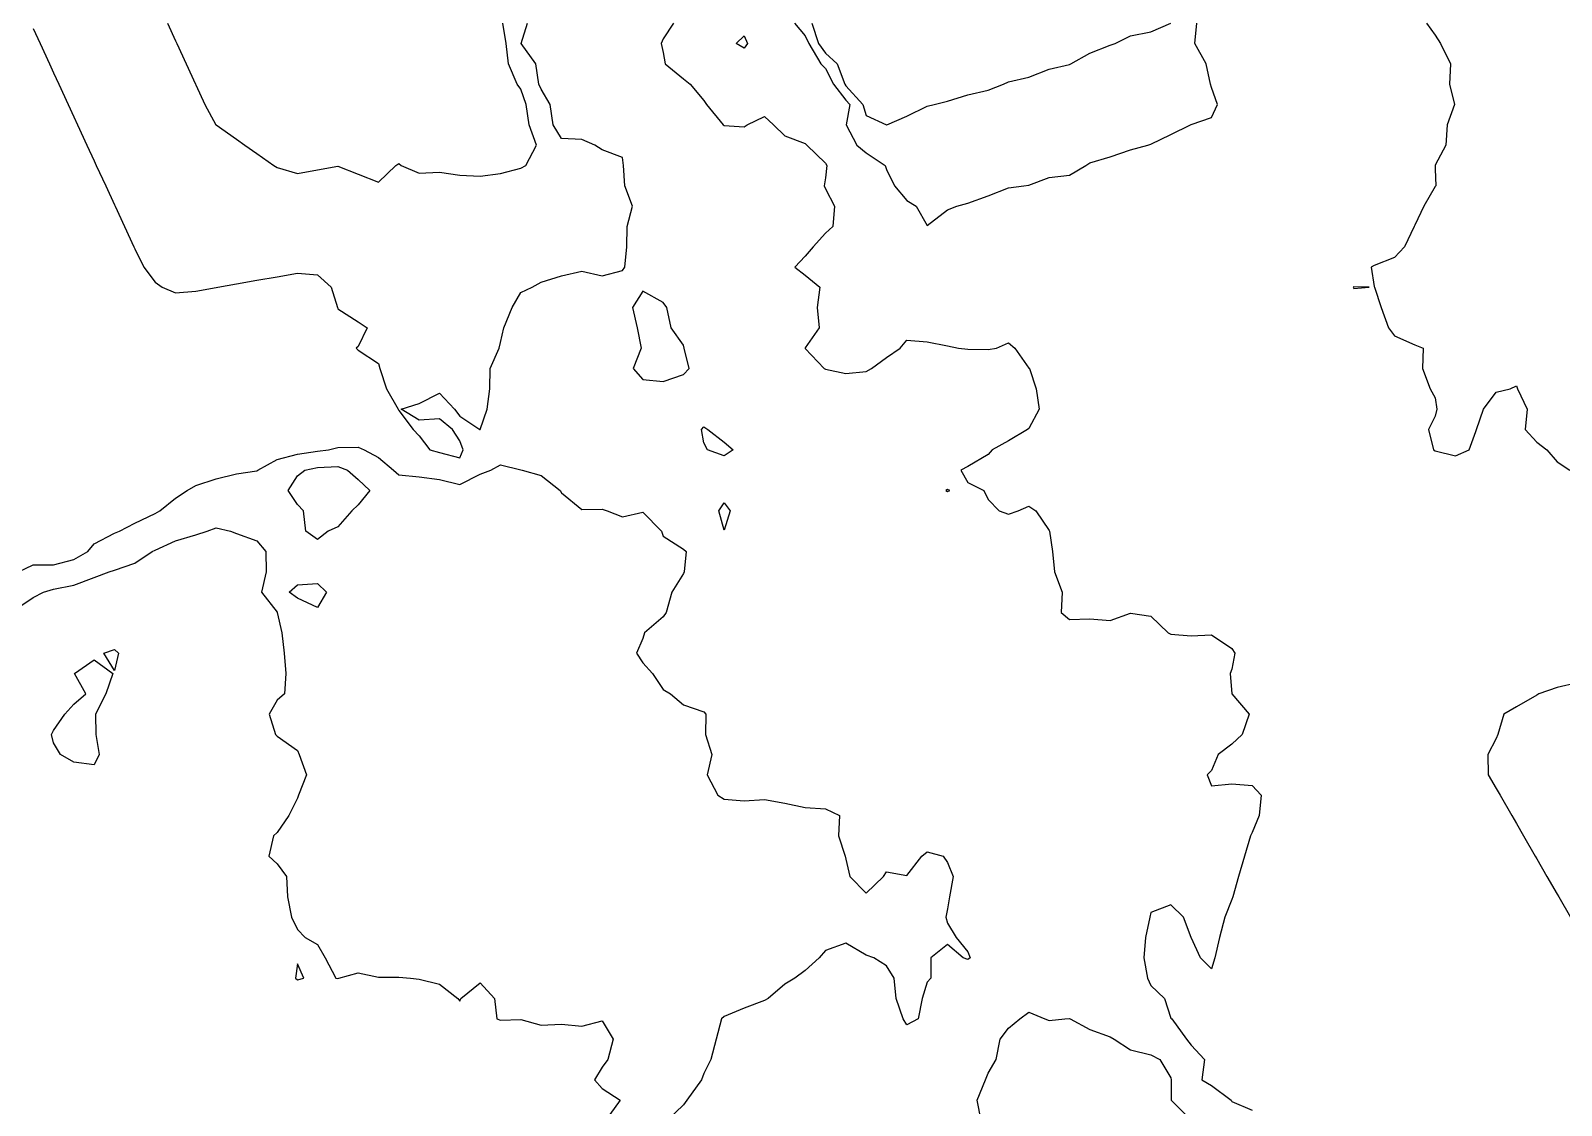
# Model space of a CAD drawing. Header units: metres. Extents: x 2681030 to 2681330, y 1246000 to 1246290.
# Drawn here: x 2681222.69 to 2681260.36, y 1246050.12 to 1246076.57 of the extents above; entities that cross this region are included whole.
import ezdxf

# ---------------------------------------------------------------- set-up
doc = ezdxf.new("R2010")
doc.units = ezdxf.units.M
doc.layers.add('BASIS_HOEHENLINIEN', color=8, linetype='Continuous')

msp = doc.modelspace()

# ---------------------------------------------------------------- linework, layer by layer
at = {"layer": 'BASIS_HOEHENLINIEN'}
for points in [[(2681226.051, 1246076.75, 440), (2681226.25, 1246076.319, 440), (2681226.282, 1246076.25, 440), (2681226.512, 1246075.75, 440), (2681226.743, 1246075.25, 440), (2681226.75, 1246075.235, 440), (2681226.974, 1246074.75, 440), (2681227.248, 1246074.25, 440), (2681227.25, 1246074.247, 440), (2681227.75, 1246073.897, 440), (2681227.959, 1246073.75, 440), (2681228.25, 1246073.546, 440), (2681228.672, 1246073.25, 440), (2681228.75, 1246073.196, 440), (2681229.25, 1246073.049, 440), (2681229.75, 1246073.138, 440), (2681230.25, 1246073.228, 440), (2681230.75, 1246073.037, 440), (2681231.25, 1246072.839, 440), (2681231.672, 1246073.25, 440), (2681231.75, 1246073.295, 440), (2681231.809, 1246073.25, 440), (2681232.25, 1246073.062, 440), (2681232.75, 1246073.086, 440), (2681233.25, 1246073.006, 440), (2681233.75, 1246072.989, 440), (2681234.25, 1246073.05, 440), (2681234.75, 1246073.182, 440)], [(2681233.25, 1246066.051, 440.5), (2681233.33, 1246066.25, 440.5), (2681233.25, 1246066.471, 440.5), (2681233.065, 1246066.75, 440.5), (2681232.75, 1246067.016, 440.5), (2681232.25, 1246066.982, 440.5), (2681231.807, 1246067.25, 440.5), (2681232.25, 1246067.394, 440.5), (2681232.75, 1246067.646, 440.5), (2681233.119, 1246067.25, 440.5), (2681233.25, 1246067.076, 440.5), (2681233.741, 1246066.75, 440.5), (2681233.75, 1246066.748, 440.5), (2681233.752, 1246066.75, 440.5), (2681233.925, 1246067.25, 440.5), (2681233.989, 1246067.75, 440.5), (2681233.999, 1246068.25, 440.5), (2681234.22, 1246068.75, 440.5), (2681234.25, 1246068.895, 440.5), (2681234.331, 1246069.25, 440.5), (2681234.536, 1246069.75, 440.5), (2681234.75, 1246070.125, 440.5), (2681235.032, 1246070.25, 440.5), (2681235.25, 1246070.374, 440.5), (2681235.75, 1246070.533, 440.5), (2681236.25, 1246070.651, 440.5), (2681236.75, 1246070.529, 440.5), (2681237.25, 1246070.666, 440.5), (2681237.312, 1246070.75, 440.5), (2681237.362, 1246071.25, 440.5), (2681237.366, 1246071.75, 440.5), (2681237.502, 1246072.25, 440.5), (2681237.31, 1246072.75, 440.5), (2681237.278, 1246073.25, 440.5), (2681237.25, 1246073.442, 440.5), (2681236.75, 1246073.633, 440.5), (2681236.568, 1246073.75, 440.5), (2681236.25, 1246073.89, 440.5), (2681235.75, 1246073.915, 440.5), (2681235.546, 1246074.25, 440.5), (2681235.473, 1246074.75, 440.5), (2681235.25, 1246075.128, 440.5), (2681235.196, 1246075.25, 440.5), (2681235.117, 1246075.75, 440.5), (2681234.761, 1246076.25, 440.5), (2681234.912, 1246076.75, 440.5)], [(2681234.75, 1246073.182, 440), (2681234.871, 1246073.25, 440), (2681235.134, 1246073.75, 440), (2681234.951, 1246074.25, 440), (2681234.881, 1246074.75, 440), (2681234.75, 1246075.122, 440), (2681234.658, 1246075.25, 440), (2681234.449, 1246075.75, 440), (2681234.393, 1246076.25, 440), (2681234.305, 1246076.75, 440)], [(2681238.508, 1246076.75, 440.5), (2681238.25, 1246076.363, 440.5), (2681238.205, 1246076.25, 440.5), (2681238.25, 1246076.031, 440.5), (2681238.298, 1246075.75, 440.5), (2681238.75, 1246075.382, 440.5), (2681238.919, 1246075.25, 440.5), (2681239.25, 1246074.849, 440.5), (2681239.321, 1246074.75, 440.5), (2681239.73, 1246074.25, 440.5), (2681239.75, 1246074.228, 440.5), (2681240.25, 1246074.197, 440.5), (2681240.316, 1246074.25, 440.5), (2681240.75, 1246074.45, 440.5), (2681240.97, 1246074.25, 440.5), (2681241.25, 1246073.98, 440.5), (2681241.75, 1246073.785, 440.5), (2681241.789, 1246073.75, 440.5), (2681242.25, 1246073.306, 440.5), (2681242.278, 1246073.25, 440.5), (2681242.25, 1246072.947, 440.5), (2681242.212, 1246072.75, 440.5), (2681242.25, 1246072.676, 440.5), (2681242.468, 1246072.25, 440.5), (2681242.428, 1246071.75, 440.5), (2681242.25, 1246071.582, 440.5), (2681241.948, 1246071.25, 440.5), (2681241.75, 1246071.02, 440.5), (2681241.492, 1246070.75, 440.5), (2681241.75, 1246070.55, 440.5), (2681242.107, 1246070.25, 440.5), (2681242.04, 1246069.75, 440.5), (2681242.095, 1246069.25, 440.5), (2681241.75, 1246068.764, 440.5), (2681241.746, 1246068.75, 440.5), (2681241.75, 1246068.745, 440.5), (2681242.215, 1246068.25, 440.5), (2681242.25, 1246068.232, 440.5), (2681242.75, 1246068.128, 440.5), (2681243.25, 1246068.175, 440.5), (2681243.379, 1246068.25, 440.5), (2681243.75, 1246068.52, 440.5), (2681244.087, 1246068.75, 440.5), (2681244.25, 1246068.95, 440.5), (2681244.75, 1246068.911, 440.5), (2681245.25, 1246068.808, 440.5), (2681245.519, 1246068.75, 440.5), (2681245.75, 1246068.727, 440.5), (2681246.25, 1246068.717, 440.5), (2681246.459, 1246068.75, 440.5), (2681246.75, 1246068.881, 440.5), (2681246.903, 1246068.75, 440.5), (2681247.25, 1246068.259, 440.5), (2681247.265, 1246068.25, 440.5), (2681247.435, 1246067.75, 440.5), (2681247.502, 1246067.25, 440.5), (2681247.25, 1246066.778, 440.5), (2681247.222, 1246066.75, 440.5), (2681246.75, 1246066.472, 440.5), (2681246.347, 1246066.25, 440.5), (2681246.25, 1246066.138, 440.5), (2681245.75, 1246065.839, 440.5), (2681245.576, 1246065.75, 440.5), (2681245.75, 1246065.446, 440.5), (2681246.141, 1246065.25, 440.5), (2681246.25, 1246065.03, 440.5), (2681246.52, 1246064.75, 440.5), (2681246.75, 1246064.667, 440.5), (2681246.989, 1246064.75, 440.5), (2681247.25, 1246064.864, 440.5), (2681247.425, 1246064.75, 440.5), (2681247.75, 1246064.265, 440.5), (2681247.759, 1246064.25, 440.5), (2681247.834, 1246063.75, 440.5), (2681247.883, 1246063.25, 440.5), (2681248.072, 1246062.75, 440.5), (2681248.045, 1246062.25, 440.5), (2681248.25, 1246062.075, 440.5), (2681248.75, 1246062.089, 440.5), (2681249.25, 1246062.051, 440.5), (2681249.75, 1246062.23, 440.5), (2681250.25, 1246062.155, 440.5), (2681250.677, 1246061.75, 440.5), (2681250.75, 1246061.712, 440.5), (2681251.25, 1246061.674, 440.5), (2681251.75, 1246061.7, 440.5), (2681252.25, 1246061.364, 440.5), (2681252.318, 1246061.25, 440.5), (2681252.25, 1246060.851, 440.5), (2681252.205, 1246060.75, 440.5), (2681252.246, 1246060.25, 440.5), (2681252.25, 1246060.249, 440.5), (2681252.673, 1246059.75, 440.5), (2681252.502, 1246059.25, 440.5), (2681252.25, 1246059.007, 440.5), (2681251.909, 1246058.75, 440.5), (2681251.75, 1246058.358, 440.5), (2681251.643, 1246058.25, 440.5), (2681251.75, 1246057.983, 440.5), (2681252.25, 1246058.032, 440.5), (2681252.75, 1246057.991, 440.5), (2681252.971, 1246057.75, 440.5), (2681252.92, 1246057.25, 440.5), (2681252.75, 1246056.837, 440.5), (2681252.707, 1246056.75, 440.5), (2681252.561, 1246056.25, 440.5), (2681252.414, 1246055.75, 440.5), (2681252.268, 1246055.25, 440.5), (2681252.25, 1246055.19, 440.5), (2681252.075, 1246054.75, 440.5), (2681251.943, 1246054.25, 440.5), (2681251.828, 1246053.75, 440.5), (2681251.75, 1246053.482, 440.5), (2681251.478, 1246053.75, 440.5), (2681251.25, 1246054.249, 440.5), (2681251.249, 1246054.25, 440.5), (2681251.059, 1246054.75, 440.5), (2681250.75, 1246055.056, 440.5), (2681250.25, 1246054.864, 440.5), (2681250.229, 1246054.75, 440.5), (2681250.12, 1246054.25, 440.5), (2681250.084, 1246053.75, 440.5), (2681250.169, 1246053.25, 440.5), (2681250.25, 1246053.069, 440.5), (2681250.587, 1246052.75, 440.5), (2681250.75, 1246052.264, 440.5), (2681250.767, 1246052.25, 440.5), (2681251.13, 1246051.75, 440.5), (2681251.25, 1246051.603, 440.5), (2681251.571, 1246051.25, 440.5), (2681251.505, 1246050.75, 440.5), (2681251.75, 1246050.613, 440.5), (2681252.232, 1246050.25, 440.5), (2681252.25, 1246050.217, 440.5), (2681252.75, 1246050.001, 440.5)], [(2681241.487, 1246076.75, 440), (2681241.75, 1246076.438, 440), (2681241.836, 1246076.25, 440), (2681242.132, 1246075.75, 440), (2681242.25, 1246075.634, 440), (2681242.447, 1246075.25, 440), (2681242.75, 1246074.857, 440), (2681242.847, 1246074.75, 440), (2681242.755, 1246074.25, 440), (2681243.019, 1246073.75, 440), (2681243.25, 1246073.563, 440), (2681243.713, 1246073.25, 440), (2681243.75, 1246073.153, 440), (2681243.948, 1246072.75, 440), (2681244.25, 1246072.388, 440), (2681244.479, 1246072.25, 440), (2681244.75, 1246071.768, 440), (2681245.25, 1246072.156, 440)], [(2681241.91, 1246076.75, 439.5), (2681242.078, 1246076.25, 439.5), (2681242.25, 1246076.012, 439.5), (2681242.534, 1246075.75, 439.5), (2681242.72, 1246075.25, 439.5), (2681242.75, 1246075.211, 439.5), (2681243.169, 1246074.75, 439.5), (2681243.25, 1246074.476, 439.5), (2681243.746, 1246074.25, 439.5), (2681243.75, 1246074.247, 439.5)], [(2681243.75, 1246074.247, 439.5), (2681243.759, 1246074.25, 439.5), (2681244.25, 1246074.462, 439.5), (2681244.75, 1246074.709, 439.5), (2681244.925, 1246074.75, 439.5), (2681245.25, 1246074.833, 439.5), (2681245.75, 1246074.989, 439.5), (2681246.25, 1246075.103, 439.5), (2681246.626, 1246075.25, 439.5), (2681246.75, 1246075.307, 439.5), (2681247.25, 1246075.425, 439.5), (2681247.75, 1246075.621, 439.5), (2681248.25, 1246075.733, 439.5), (2681248.281, 1246075.75, 439.5), (2681248.75, 1246076.016, 439.5), (2681249.25, 1246076.205, 439.5), (2681249.376, 1246076.25, 439.5), (2681249.75, 1246076.437, 439.5), (2681250.25, 1246076.537, 439.5), (2681250.75, 1246076.75, 439.5)], [(2681245.25, 1246072.156, 440), (2681245.483, 1246072.25, 440), (2681245.75, 1246072.317, 440), (2681246.25, 1246072.505, 440), (2681246.75, 1246072.697, 440), (2681247.13, 1246072.75, 440), (2681247.25, 1246072.765, 440), (2681247.75, 1246072.95, 440), (2681248.25, 1246073.01, 440), (2681248.651, 1246073.25, 440), (2681248.75, 1246073.312, 440), (2681249.25, 1246073.461, 440), (2681249.75, 1246073.637, 440), (2681250.181, 1246073.75, 440), (2681250.25, 1246073.773, 440), (2681250.75, 1246074.007, 440), (2681251.227, 1246074.25, 440), (2681251.25, 1246074.256, 440), (2681251.75, 1246074.432, 440), (2681251.893, 1246074.75, 440), (2681251.75, 1246075.171, 440), (2681251.724, 1246075.25, 440), (2681251.615, 1246075.75, 440), (2681251.334, 1246076.25, 440), (2681251.385, 1246076.75, 440)], [(2681257.039, 1246076.75, 440), (2681257.25, 1246076.457, 440), (2681257.38, 1246076.25, 440), (2681257.625, 1246075.75, 440), (2681257.601, 1246075.25, 440), (2681257.724, 1246074.75, 440), (2681257.55, 1246074.25, 440), (2681257.517, 1246073.75, 440), (2681257.25, 1246073.253, 440), (2681257.248, 1246073.25, 440), (2681257.25, 1246073.154, 440), (2681257.265, 1246072.75, 440), (2681257.25, 1246072.728, 440), (2681256.974, 1246072.25, 440), (2681256.75, 1246071.782, 440), (2681256.737, 1246071.75, 440), (2681256.495, 1246071.25, 440), (2681256.25, 1246070.987, 440), (2681255.75, 1246070.788, 440), (2681255.675, 1246070.75, 440), (2681255.75, 1246070.27, 440), (2681255.756, 1246070.25, 440), (2681255.923, 1246069.75, 440), (2681256.101, 1246069.25, 440), (2681256.25, 1246069.059, 440), (2681256.75, 1246068.833, 440), (2681256.953, 1246068.75, 440), (2681256.942, 1246068.25, 440), (2681257.131, 1246067.75, 440), (2681257.25, 1246067.531, 440), (2681257.295, 1246067.25, 440), (2681257.25, 1246067.079, 440), (2681257.085, 1246066.75, 440), (2681257.21, 1246066.25, 440), (2681257.25, 1246066.223, 440), (2681257.75, 1246066.102, 440), (2681258.09, 1246066.25, 440), (2681258.25, 1246066.706, 440), (2681258.268, 1246066.75, 440), (2681258.444, 1246067.25, 440), (2681258.75, 1246067.674, 440), (2681259.094, 1246067.75, 440), (2681259.25, 1246067.824, 440), (2681259.274, 1246067.75, 440), (2681259.518, 1246067.25, 440), (2681259.463, 1246066.75, 440), (2681259.75, 1246066.442, 440), (2681259.998, 1246066.25, 440), (2681260.25, 1246065.958, 440), (2681260.568, 1246065.75, 440)], [(2681222.75, 1246076.616, 440.5), (2681222.919, 1246076.25, 440.5), (2681223.15, 1246075.75, 440.5), (2681223.25, 1246075.532, 440.5), (2681223.38, 1246075.25, 440.5), (2681223.611, 1246074.75, 440.5), (2681223.75, 1246074.448, 440.5), (2681223.842, 1246074.25, 440.5), (2681224.072, 1246073.75, 440.5), (2681224.25, 1246073.365, 440.5), (2681224.303, 1246073.25, 440.5), (2681224.534, 1246072.75, 440.5), (2681224.75, 1246072.281, 440.5), (2681224.764, 1246072.25, 440.5), (2681224.995, 1246071.75, 440.5), (2681225.226, 1246071.25, 440.5), (2681225.25, 1246071.197, 440.5), (2681225.472, 1246070.75, 440.5), (2681225.75, 1246070.373, 440.5), (2681225.925, 1246070.25, 440.5), (2681226.25, 1246070.117, 440.5), (2681226.75, 1246070.153, 440.5), (2681227.25, 1246070.243, 440.5), (2681227.292, 1246070.25, 440.5), (2681227.75, 1246070.332, 440.5), (2681228.25, 1246070.422, 440.5), (2681228.75, 1246070.512, 440.5), (2681229.25, 1246070.602, 440.5), (2681229.75, 1246070.558, 440.5), (2681230.085, 1246070.25, 440.5), (2681230.238, 1246069.75, 440.5), (2681230.25, 1246069.722, 440.5), (2681230.75, 1246069.401, 440.5), (2681230.968, 1246069.25, 440.5), (2681230.75, 1246068.796, 440.5), (2681230.696, 1246068.75, 440.5), (2681230.75, 1246068.7, 440.5), (2681231.25, 1246068.374, 440.5), (2681231.279, 1246068.25, 440.5), (2681231.441, 1246067.75, 440.5), (2681231.735, 1246067.25, 440.5), (2681231.75, 1246067.221, 440.5), (2681232.102, 1246066.75, 440.5), (2681232.25, 1246066.594, 440.5), (2681232.507, 1246066.25, 440.5), (2681232.75, 1246066.189, 440.5), (2681233.25, 1246066.051, 440.5)], [(2681240.327, 1246076.25, 440.5), (2681240.25, 1246076.131, 440.5), (2681240.048, 1246076.25, 440.5), (2681240.25, 1246076.441, 440.5), (2681240.327, 1246076.25, 440.5)], [(2681238.75, 1246068.103, 440.5), (2681238.893, 1246068.25, 440.5), (2681238.773, 1246068.75, 440.5), (2681238.75, 1246068.825, 440.5), (2681238.446, 1246069.25, 440.5), (2681238.339, 1246069.75, 440.5), (2681238.25, 1246069.874, 440.5), (2681237.75, 1246070.155, 440.5), (2681237.498, 1246069.75, 440.5), (2681237.615, 1246069.25, 440.5), (2681237.713, 1246068.75, 440.5), (2681237.514, 1246068.25, 440.5), (2681237.75, 1246067.98, 440.5), (2681238.25, 1246067.936, 440.5), (2681238.75, 1246068.103, 440.5)], [(2681255.25, 1246070.223, 440), (2681255.629, 1246070.25, 440), (2681255.25, 1246070.261, 440), (2681255.235, 1246070.25, 440), (2681255.25, 1246070.223, 440)], [(2681239.974, 1246066.25, 441), (2681239.75, 1246066.104, 441), (2681239.343, 1246066.25, 441), (2681239.25, 1246066.427, 441), (2681239.198, 1246066.75, 441), (2681239.25, 1246066.818, 441), (2681239.354, 1246066.75, 441), (2681239.75, 1246066.443, 441), (2681239.974, 1246066.25, 441)], [(2681222.392, 1246063.25, 441), (2681222.75, 1246063.421, 441), (2681223.25, 1246063.422, 441), (2681223.75, 1246063.554, 441), (2681224.091, 1246063.75, 441), (2681224.25, 1246063.935, 441), (2681224.75, 1246064.197, 441), (2681224.87, 1246064.25, 441), (2681225.25, 1246064.445, 441), (2681225.75, 1246064.682, 441), (2681225.866, 1246064.75, 441), (2681226.25, 1246065.065, 441), (2681226.542, 1246065.25, 441), (2681226.75, 1246065.377, 441), (2681227.25, 1246065.54, 441), (2681227.75, 1246065.66, 441), (2681228.25, 1246065.738, 441), (2681228.279, 1246065.75, 441), (2681228.75, 1246066.011, 441), (2681229.25, 1246066.141, 441), (2681229.75, 1246066.219, 441), (2681230.017, 1246066.25, 441), (2681230.25, 1246066.308, 441), (2681230.75, 1246066.313, 441), (2681230.898, 1246066.25, 441), (2681231.25, 1246066.06, 441), (2681231.613, 1246065.75, 441), (2681231.75, 1246065.638, 441), (2681232.25, 1246065.589, 441), (2681232.75, 1246065.522, 441), (2681233.25, 1246065.4, 441), (2681233.75, 1246065.654, 441), (2681234.011, 1246065.75, 441), (2681234.25, 1246065.878, 441), (2681234.75, 1246065.757, 441), (2681234.78, 1246065.75, 441), (2681235.25, 1246065.618, 441), (2681235.719, 1246065.25, 441), (2681235.75, 1246065.197, 441), (2681236.25, 1246064.78, 441), (2681236.75, 1246064.791, 441), (2681236.876, 1246064.75, 441), (2681237.25, 1246064.605, 441), (2681237.75, 1246064.717, 441), (2681238.211, 1246064.25, 441), (2681238.25, 1246064.129, 441), (2681238.75, 1246063.804, 441), (2681238.818, 1246063.75, 441), (2681238.772, 1246063.25, 441), (2681238.75, 1246063.208, 441), (2681238.465, 1246062.75, 441), (2681238.33, 1246062.25, 441), (2681238.25, 1246062.14, 441), (2681237.792, 1246061.75, 441), (2681237.75, 1246061.608, 441), (2681237.594, 1246061.25, 441), (2681237.75, 1246061.013, 441), (2681237.988, 1246060.75, 441), (2681238.25, 1246060.356, 441), (2681238.434, 1246060.25, 441), (2681238.75, 1246059.979, 441), (2681239.25, 1246059.808, 441), (2681239.299, 1246059.75, 441), (2681239.297, 1246059.25, 441), (2681239.45, 1246058.75, 441), (2681239.333, 1246058.25, 441), (2681239.595, 1246057.75, 441), (2681239.75, 1246057.654, 441), (2681240.25, 1246057.617, 441), (2681240.75, 1246057.643, 441), (2681241.25, 1246057.559, 441), (2681241.75, 1246057.453, 441), (2681242.25, 1246057.419, 441), (2681242.595, 1246057.25, 441), (2681242.565, 1246056.75, 441), (2681242.731, 1246056.25, 441), (2681242.75, 1246056.182, 441), (2681242.846, 1246055.75, 441), (2681243.25, 1246055.339, 441), (2681243.671, 1246055.75, 441), (2681243.75, 1246055.866, 441), (2681244.25, 1246055.773, 441), (2681244.62, 1246056.25, 441), (2681244.75, 1246056.36, 441), (2681245.141, 1246056.25, 441), (2681245.25, 1246056.098, 441), (2681245.392, 1246055.75, 441), (2681245.3, 1246055.25, 441), (2681245.25, 1246054.957, 441), (2681245.205, 1246054.75, 441), (2681245.25, 1246054.602, 441), (2681245.463, 1246054.25, 441), (2681245.75, 1246053.897, 441), (2681245.806, 1246053.75, 441), (2681245.75, 1246053.713, 441), (2681245.636, 1246053.75, 441), (2681245.25, 1246054.078, 441), (2681244.841, 1246053.75, 441), (2681244.839, 1246053.25, 441), (2681244.75, 1246053.151, 441), (2681244.628, 1246052.75, 441), (2681244.531, 1246052.25, 441), (2681244.25, 1246052.105, 441), (2681244.16, 1246052.25, 441), (2681243.988, 1246052.75, 441), (2681243.935, 1246053.25, 441), (2681243.75, 1246053.557, 441), (2681243.441, 1246053.75, 441), (2681243.25, 1246053.813, 441), (2681242.75, 1246054.115, 441), (2681242.25, 1246053.933, 441), (2681242.091, 1246053.75, 441), (2681241.75, 1246053.441, 441), (2681241.49, 1246053.25, 441), (2681241.25, 1246053.105, 441), (2681240.835, 1246052.75, 441), (2681240.75, 1246052.697, 441), (2681240.25, 1246052.514, 441), (2681239.75, 1246052.306, 441), (2681239.691, 1246052.25, 441), (2681239.558, 1246051.75, 441), (2681239.423, 1246051.25, 441), (2681239.25, 1246050.902, 441), (2681239.198, 1246050.75, 441), (2681238.835, 1246050.25, 441), (2681238.75, 1246050.131, 441), (2681238.354, 1246049.75, 441)], [(2681230.006, 1246064.25, 441.5), (2681229.75, 1246064.048, 441.5), (2681229.46, 1246064.25, 441.5), (2681229.399, 1246064.75, 441.5), (2681229.25, 1246064.903, 441.5), (2681229.024, 1246065.25, 441.5), (2681229.25, 1246065.608, 441.5), (2681229.431, 1246065.75, 441.5), (2681229.75, 1246065.818, 441.5), (2681230.25, 1246065.84, 441.5), (2681230.481, 1246065.75, 441.5), (2681230.75, 1246065.522, 441.5), (2681231.034, 1246065.25, 441.5), (2681230.75, 1246064.896, 441.5), (2681230.592, 1246064.75, 441.5), (2681230.25, 1246064.358, 441.5), (2681230.006, 1246064.25, 441.5)], [(2681245.25, 1246065.222, 440.5), (2681245.308, 1246065.25, 440.5), (2681245.25, 1246065.271, 440.5), (2681245.206, 1246065.25, 440.5), (2681245.25, 1246065.222, 440.5)], [(2681239.905, 1246064.75, 441), (2681239.75, 1246064.276, 441), (2681239.623, 1246064.75, 441), (2681239.75, 1246064.946, 441), (2681239.905, 1246064.75, 441)], [(2681222.25, 1246062.285, 441.5), (2681222.75, 1246062.62, 441.5), (2681223.002, 1246062.75, 441.5), (2681223.25, 1246062.822, 441.5), (2681223.75, 1246062.924, 441.5), (2681224.25, 1246063.107, 441.5), (2681224.623, 1246063.25, 441.5), (2681224.75, 1246063.294, 441.5), (2681225.25, 1246063.461, 441.5), (2681225.681, 1246063.75, 441.5), (2681225.75, 1246063.782, 441.5), (2681226.25, 1246064.008, 441.5), (2681226.75, 1246064.158, 441.5), (2681227.029, 1246064.25, 441.5), (2681227.25, 1246064.33, 441.5), (2681227.603, 1246064.25, 441.5), (2681227.75, 1246064.19, 441.5), (2681228.25, 1246064.009, 441.5), (2681228.474, 1246063.75, 441.5), (2681228.485, 1246063.25, 441.5), (2681228.366, 1246062.75, 441.5), (2681228.75, 1246062.259, 441.5), (2681228.756, 1246062.25, 441.5), (2681228.872, 1246061.75, 441.5), (2681228.927, 1246061.25, 441.5), (2681228.97, 1246060.75, 441.5), (2681228.935, 1246060.25, 441.5), (2681228.75, 1246060.09, 441.5), (2681228.555, 1246059.75, 441.5), (2681228.709, 1246059.25, 441.5), (2681228.75, 1246059.207, 441.5), (2681229.25, 1246058.852, 441.5), (2681229.296, 1246058.75, 441.5), (2681229.473, 1246058.25, 441.5), (2681229.279, 1246057.75, 441.5), (2681229.25, 1246057.678, 441.5), (2681229.044, 1246057.25, 441.5), (2681228.75, 1246056.837, 441.5), (2681228.665, 1246056.75, 441.5), (2681228.546, 1246056.25, 441.5), (2681228.75, 1246056.067, 441.5), (2681228.98, 1246055.75, 441.5), (2681229.009, 1246055.25, 441.5), (2681229.106, 1246054.75, 441.5), (2681229.25, 1246054.45, 441.5), (2681229.444, 1246054.25, 441.5), (2681229.75, 1246054.082, 441.5), (2681229.933, 1246053.75, 441.5), (2681230.198, 1246053.25, 441.5), (2681230.25, 1246053.244, 441.5), (2681230.271, 1246053.25, 441.5), (2681230.75, 1246053.38, 441.5), (2681231.25, 1246053.272, 441.5), (2681231.75, 1246053.277, 441.5), (2681232.032, 1246053.25, 441.5), (2681232.25, 1246053.227, 441.5), (2681232.75, 1246053.103, 441.5), (2681233.199, 1246052.75, 441.5), (2681233.25, 1246052.681, 441.5), (2681233.272, 1246052.75, 441.5), (2681233.75, 1246053.135, 441.5), (2681234.101, 1246052.75, 441.5), (2681234.159, 1246052.25, 441.5), (2681234.25, 1246052.22, 441.5), (2681234.75, 1246052.231, 441.5), (2681235.25, 1246052.09, 441.5), (2681235.75, 1246052.12, 441.5), (2681236.25, 1246052.069, 441.5), (2681236.75, 1246052.2, 441.5), (2681237.02, 1246051.75, 441.5), (2681236.894, 1246051.25, 441.5), (2681236.75, 1246051.057, 441.5), (2681236.566, 1246050.75, 441.5), (2681236.75, 1246050.535, 441.5), (2681237.196, 1246050.25, 441.5), (2681236.835, 1246049.75, 441.5)], [(2681229.967, 1246062.75, 441.5), (2681229.75, 1246062.375, 441.5), (2681229.25, 1246062.601, 441.5), (2681229.049, 1246062.75, 441.5), (2681229.25, 1246062.929, 441.5), (2681229.75, 1246062.959, 441.5), (2681229.967, 1246062.75, 441.5)], [(2681224.849, 1246061.25, 442), (2681224.75, 1246060.82, 442), (2681224.491, 1246061.25, 442), (2681224.75, 1246061.338, 442), (2681224.849, 1246061.25, 442)], [(2681224.375, 1246058.75, 442), (2681224.25, 1246058.498, 442), (2681223.75, 1246058.568, 442), (2681223.419, 1246058.75, 442), (2681223.25, 1246059.041, 442), (2681223.202, 1246059.25, 442), (2681223.25, 1246059.343, 442), (2681223.53, 1246059.75, 442), (2681223.75, 1246059.99, 442), (2681224.044, 1246060.25, 442), (2681223.769, 1246060.75, 442), (2681224.25, 1246061.083, 442), (2681224.71, 1246060.75, 442), (2681224.536, 1246060.25, 442), (2681224.287, 1246059.75, 442), (2681224.288, 1246059.25, 442), (2681224.375, 1246058.75, 442)], [(2681260.75, 1246060.519, 440), (2681260.25, 1246060.405, 440), (2681259.8, 1246060.25, 440), (2681259.75, 1246060.213, 440), (2681259.25, 1246059.928, 440), (2681258.939, 1246059.75, 440), (2681258.792, 1246059.25, 440), (2681258.75, 1246059.147, 440), (2681258.545, 1246058.75, 440), (2681258.559, 1246058.25, 440), (2681258.75, 1246057.919, 440), (2681258.848, 1246057.75, 440), (2681259.136, 1246057.25, 440), (2681259.25, 1246057.053, 440), (2681259.425, 1246056.75, 440), (2681259.714, 1246056.25, 440), (2681259.75, 1246056.187, 440), (2681260.002, 1246055.75, 440), (2681260.25, 1246055.321, 440), (2681260.291, 1246055.25, 440), (2681260.58, 1246054.75, 440)], [(2681229.25, 1246053.207, 441.5), (2681229.41, 1246053.25, 441.5), (2681229.25, 1246053.604, 441.5), (2681229.208, 1246053.25, 441.5), (2681229.25, 1246053.207, 441.5)], [(2681246.077, 1246049.75, 441), (2681245.981, 1246050.25, 441), (2681246.183, 1246050.75, 441), (2681246.25, 1246050.911, 441), (2681246.444, 1246051.25, 441), (2681246.542, 1246051.75, 441), (2681246.75, 1246052.019, 441), (2681247.027, 1246052.25, 441), (2681247.25, 1246052.41, 441), (2681247.647, 1246052.25, 441), (2681247.75, 1246052.21, 441), (2681248.138, 1246052.25, 441), (2681248.25, 1246052.261, 441), (2681248.271, 1246052.25, 441), (2681248.75, 1246051.989, 441), (2681249.25, 1246051.807, 441), (2681249.352, 1246051.75, 441), (2681249.75, 1246051.49, 441), (2681250.25, 1246051.365, 441), (2681250.475, 1246051.25, 441), (2681250.75, 1246050.799, 441), (2681250.752, 1246050.75, 441), (2681250.757, 1246050.25, 441), (2681251.25, 1246049.754, 441)]]:
    msp.add_polyline3d(points, dxfattribs=at)

doc.saveas('drawing.dxf')
